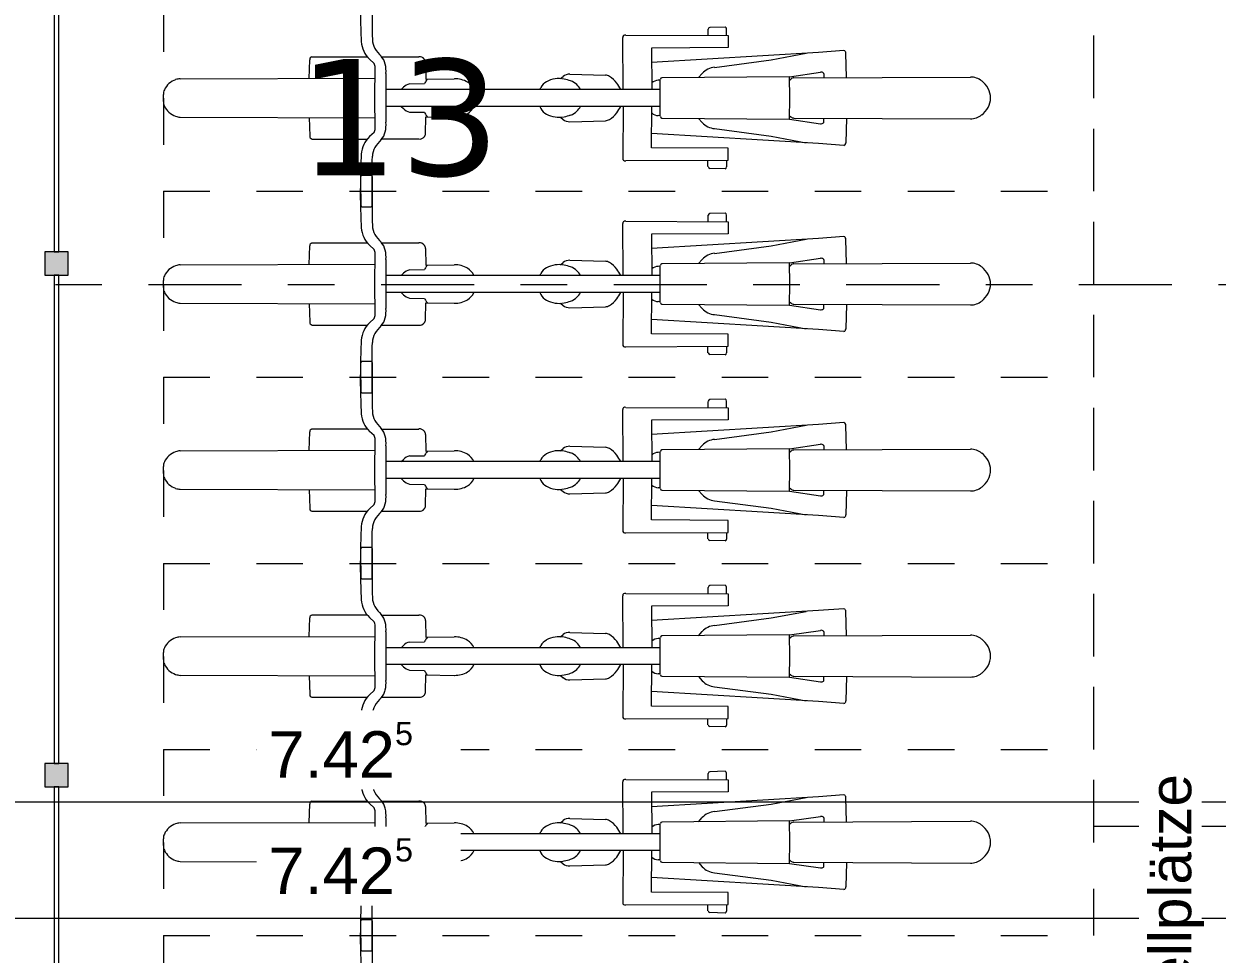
# Model space of a CAD drawing. Header units: metres. Extents: x -86 to 44, y -23 to 39.
# Drawn here: x 13.952 to 16.517, y -6.063 to -4.063 of the extents above; entities that cross this region are included whole.
import ezdxf

# ---------------------------------------------------------------- set-up
doc = ezdxf.new("R2010")
doc.units = ezdxf.units.M
doc.linetypes.add('_Rasterlinie_', pattern=[0.375, 0.2, -0.05, 0.075, -0.05])
doc.linetypes.add('_Verdeckte Linien_', pattern=[0.15, 0.1, -0.05])
for name, color, linetype, lineweight in [('A-____-____-DIMS', 7, 'Continuous', 5), ('A-____-____-DIMS-50', 7, 'Continuous', 5), ('A-DETL-GENF-HDLN', 7, '_Verdeckte Linien_', 9), ('A-DETL-GENF-OTLN', 7, 'Continuous', 9), ('A-GLAZ-CWMG-MCUT', 7, 'Continuous', 9), ('A-GLAZ-CWMG-OTLN', 7, 'Continuous', 9), ('A-WALL-____-MCUT', 7, 'Continuous', 35), ('C-PRKG-____-HDLN', 7, '_Verdeckte Linien_', 9), ('C-PRKG-____-OTLN', 7, 'Continuous', 9), ('S-GRID-____-OTLN', 7, 'Continuous', 5), ('Text', 7, 'Continuous', 5)]:
    doc.layers.add(name, color=color, linetype=linetype, lineweight=lineweight)
doc.layers.add('S-GRID-____-IDEN', color=7, linetype='Continuous', lineweight=9, true_color=0x5555aa)
doc.styles.add('Arial', font='arial.ttf', dxfattribs={"height": 0.09})
doc.styles.add('Arial_1', font='arial.ttf', dxfattribs={"height": 0.1})
doc.styles.add('Verdana_B', font='verdana.ttf', dxfattribs={"height": 0.25})
doc.dimstyles.new('SUB_Rohbau_fein_7', dxfattribs={"dimscale": 0.3048, "dimtxt": 0.102026, "dimasz": 0.246063, "dimexe": 0.164042, "dimexo": 0.0625, "dimgap": 0.123031, "dimtad": 1, "dimrnd": 0.005, "dimzin": 0, "dimdsep": 46, "dimtxsty": 'Arial_1', "dimblk1": 'OBLIQUE', "dimblk2": 'OBLIQUE', "dimsah": 1, "dimcen": 0.09, "dimazin": 0, "dimtfac": 1, "dimtdec": 4, "dimtix": 1, "dimtmove": 0, "dimatfit": 3, "dimfxl": 0.164042, "dimfxlon": 1, "dimtvp": 1, "dimtfill": 1, "dimtolj": 1, "dimtzin": 0, "dimarcsym": 2})

# ---------------------------------------------------------------- blocks, each defined once
blk = doc.blocks.new('Fahrradstellplatz - Fahrradstellplatz-23804277--01_UG_OK_FFB_AF')
at = {"layer": 'A-DETL-GENF-HDLN', "color": 253, "true_color": 0x999999}
for p, q in [((2.8, 0), (2.4, 0)), ((2.8, 0), (2.8, -2)), ((3.2, 0), (2.8, 0)), ((2.8, 0), (2.8, -2)), ((3.2, 0), (3.2, -2)), ((3.6, 0), (3.2, 0)), ((3.2, 0), (3.2, -2)), ((3.6, 0), (3.6, -2)), ((4, 0), (3.6, 0)), ((3.6, 0), (3.6, -2)), ((4, 0), (4, -2)), ((4.4, 0), (4, 0)), ((4, 0), (4, -2)), ((4.4, 0), (4.4, -2)), ((4.8, 0), (4.4, 0)), ((4.4, 0), (4.4, -2)), ((2.4, -2), (2.8, -2)), ((2.8, -2), (3.2, -2)), ((3.2, -2), (3.6, -2)), ((3.6, -2), (4, -2)), ((4, -2), (4.4, -2)), ((4.4, -2), (4.8, -2))]:
    blk.add_line(p, q, dxfattribs=at)
at = {"layer": 'A-DETL-GENF-OTLN', "color": 253, "true_color": 0x999999}
for p, q in [((2.9931, 0), (3.0006, 0)), ((3.0006, 0), (3.0081, 0)), ((3.3931, 0), (3.4006, 0)), ((3.4006, 0), (3.4081, 0)), ((3.7931, 0), (3.8006, 0)), ((3.8006, 0), (3.8081, 0)), ((4.1931, 0), (4.2006, 0)), ((4.2006, 0), (4.2081, 0)), ((4.5931, 0), (4.6006, 0)), ((4.6006, 0), (4.6081, 0)), ((2.9593, -0.0357), (2.9581, -0.4548)), ((3.0419, -0.0357), (3.0431, -0.4548)), ((3.3593, -0.0357), (3.3581, -0.4548)), ((3.4419, -0.0357), (3.4431, -0.4548)), ((3.7593, -0.0357), (3.7581, -0.4548)), ((3.8419, -0.0357), (3.8431, -0.4548)), ((4.1593, -0.0357), (4.1581, -0.4548)), ((4.2419, -0.0357), (4.2431, -0.4548)), ((4.5593, -0.0357), (4.5581, -0.4548)), ((4.6419, -0.0357), (4.6431, -0.4548)), ((2.9122, -0.3193), (2.9122, -0.4382)), ((2.9585, -0.3133), (2.9186, -0.3144)), ((3.0427, -0.3133), (3.0826, -0.3144)), ((3.089, -0.3193), (3.089, -0.4382)), ((3.3122, -0.3193), (3.3122, -0.4382)), ((3.3585, -0.3133), (3.3186, -0.3144)), ((3.4427, -0.3133), (3.4826, -0.3144)), ((3.489, -0.3193), (3.489, -0.4382)), ((3.7122, -0.3193), (3.7122, -0.4382)), ((3.7585, -0.3133), (3.7186, -0.3144)), ((3.8427, -0.3133), (3.8826, -0.3144)), ((3.889, -0.3193), (3.889, -0.4382)), ((4.1122, -0.3193), (4.1122, -0.4382)), ((4.1585, -0.3133), (4.1186, -0.3144)), ((4.2427, -0.3133), (4.2826, -0.3144)), ((4.289, -0.3193), (4.289, -0.4382)), ((4.5122, -0.3193), (4.5122, -0.4382)), ((4.5585, -0.3133), (4.5186, -0.3144)), ((4.6427, -0.3133), (4.6826, -0.3144)), ((4.689, -0.3193), (4.689, -0.4382)), ((2.7667, -0.4263), (2.7667, -0.4463)), ((2.8202, -0.4238), (2.7698, -0.4242)), ((2.781, -0.4238), (2.8314, -0.4242)), ((2.8345, -0.4263), (2.8345, -0.4463)), ((3.1667, -0.4263), (3.1667, -0.4463)), ((3.2202, -0.4238), (3.1698, -0.4242)), ((3.181, -0.4238), (3.2314, -0.4242)), ((3.2345, -0.4263), (3.2345, -0.4463)), ((3.5667, -0.4263), (3.5667, -0.4463)), ((3.6202, -0.4238), (3.5698, -0.4242)), ((3.581, -0.4238), (3.6314, -0.4242)), ((3.6345, -0.4263), (3.6345, -0.4463)), ((3.9667, -0.4263), (3.9667, -0.4463)), ((4.0202, -0.4238), (3.9698, -0.4242)), ((3.981, -0.4238), (4.0314, -0.4242)), ((4.0345, -0.4263), (4.0345, -0.4463)), ((4.3667, -0.4263), (4.3667, -0.4463)), ((4.4202, -0.4238), (4.3698, -0.4242)), ((4.381, -0.4238), (4.4314, -0.4242)), ((4.4345, -0.4263), (4.4345, -0.4463)), ((2.8317, -0.4488), (2.7358, -0.4486)), ((2.7695, -0.4488), (2.8654, -0.4486)), ((2.8654, -0.4486), (2.8751, -0.4491)), ((2.9266, -0.4527), (2.9174, -0.443)), ((2.9354, -0.4549), (3.0006, -0.4547)), ((3.0006, -0.4547), (3.0658, -0.4549)), ((3.0746, -0.4527), (3.0838, -0.443)), ((3.1358, -0.4486), (3.1261, -0.4491)), ((3.2317, -0.4488), (3.1358, -0.4486)), ((3.1695, -0.4488), (3.2654, -0.4486)), ((3.2654, -0.4486), (3.2751, -0.4491)), ((3.3266, -0.4527), (3.3174, -0.443)), ((3.3354, -0.4549), (3.4006, -0.4547)), ((3.4006, -0.4547), (3.4658, -0.4549)), ((3.4746, -0.4527), (3.4838, -0.443)), ((3.5358, -0.4486), (3.5261, -0.4491)), ((3.6317, -0.4488), (3.5358, -0.4486)), ((3.5695, -0.4488), (3.6654, -0.4486)), ((3.6654, -0.4486), (3.6751, -0.4491)), ((3.7266, -0.4527), (3.7174, -0.443)), ((3.7354, -0.4549), (3.8006, -0.4547)), ((3.8006, -0.4547), (3.8658, -0.4549)), ((3.8746, -0.4527), (3.8838, -0.443)), ((3.9358, -0.4486), (3.9261, -0.4491)), ((4.0317, -0.4488), (3.9358, -0.4486)), ((3.9695, -0.4488), (4.0654, -0.4486)), ((4.0654, -0.4486), (4.0751, -0.4491)), ((4.1266, -0.4527), (4.1174, -0.443)), ((4.1354, -0.4549), (4.2006, -0.4547)), ((4.2006, -0.4547), (4.2658, -0.4549)), ((4.2746, -0.4527), (4.2838, -0.443)), ((4.3358, -0.4486), (4.3261, -0.4491)), ((4.4317, -0.4488), (4.3358, -0.4486)), ((4.3695, -0.4488), (4.4654, -0.4486)), ((4.4654, -0.4486), (4.4751, -0.4491)), ((4.5266, -0.4527), (4.5174, -0.443)), ((4.5354, -0.4549), (4.6006, -0.4547)), ((4.6006, -0.4547), (4.6658, -0.4549)), ((4.6746, -0.4527), (4.6838, -0.443)), ((4.7358, -0.4486), (4.7261, -0.4491)), ((4.8317, -0.4488), (4.7358, -0.4486)), ((2.9124, -0.469), (2.9124, -0.5492)), ((3.0006, -0.4779), (2.9482, -0.4781)), ((2.9825, -1.0675), (2.9825, -0.478)), ((3.053, -0.4781), (3.0006, -0.4779)), ((3.0187, -1.0675), (3.0187, -0.478)), ((3.0888, -0.469), (3.0888, -0.5492)), ((3.3124, -0.469), (3.3124, -0.5492)), ((3.4006, -0.4779), (3.3482, -0.4781)), ((3.3825, -1.0675), (3.3825, -0.478)), ((3.453, -0.4781), (3.4006, -0.4779)), ((3.4187, -1.0675), (3.4187, -0.478)), ((3.4888, -0.469), (3.4888, -0.5492)), ((3.7124, -0.469), (3.7124, -0.5492)), ((3.8006, -0.4779), (3.7482, -0.4781)), ((3.7825, -1.0675), (3.7825, -0.478)), ((3.853, -0.4781), (3.8006, -0.4779)), ((3.8187, -1.0675), (3.8187, -0.478)), ((3.8888, -0.469), (3.8888, -0.5492)), ((4.1124, -0.469), (4.1124, -0.5492)), ((4.2006, -0.4779), (4.1482, -0.4781)), ((4.1825, -1.0675), (4.1825, -0.478)), ((4.253, -0.4781), (4.2006, -0.4779)), ((4.2187, -1.0675), (4.2187, -0.478)), ((4.2888, -0.469), (4.2888, -0.5492)), ((4.5124, -0.469), (4.5124, -0.5492)), ((4.6006, -0.4779), (4.5482, -0.4781)), ((4.5825, -1.0675), (4.5825, -0.478)), ((4.653, -0.4781), (4.6006, -0.4779)), ((4.6187, -1.0675), (4.6187, -0.478)), ((4.6888, -0.469), (4.6888, -0.5492)), ((2.9825, -0.5111), (2.9776, -0.516)), ((3.0187, -0.5111), (3.0236, -0.516)), ((3.3825, -0.5111), (3.3776, -0.516)), ((3.4187, -0.5111), (3.4236, -0.516)), ((3.7825, -0.5111), (3.7776, -0.516)), ((3.8187, -0.5111), (3.8236, -0.516)), ((4.1825, -0.5111), (4.1776, -0.516)), ((4.2187, -0.5111), (4.2236, -0.516)), ((4.5825, -0.5111), (4.5776, -0.516)), ((4.6187, -0.5111), (4.6236, -0.516)), ((2.9703, -0.5287), (2.9697, -0.5614)), ((3.0309, -0.5287), (3.0315, -0.5614)), ((3.3703, -0.5287), (3.3697, -0.5614)), ((3.4309, -0.5287), (3.4315, -0.5614)), ((3.7703, -0.5287), (3.7697, -0.5614)), ((3.8309, -0.5287), (3.8315, -0.5614)), ((4.1703, -0.5287), (4.1697, -0.5614)), ((4.2309, -0.5287), (4.2315, -0.5614)), ((4.5703, -0.5287), (4.5697, -0.5614)), ((4.6309, -0.5287), (4.6315, -0.5614)), ((2.9242, -0.5633), (2.96, -0.564)), ((2.96, -0.564), (2.9592, -0.6253)), ((3.077, -0.5633), (3.0412, -0.564)), ((3.0412, -0.564), (3.042, -0.6253)), ((3.3242, -0.5633), (3.36, -0.564)), ((3.36, -0.564), (3.3592, -0.6253)), ((3.477, -0.5633), (3.4412, -0.564)), ((3.4412, -0.564), (3.442, -0.6253)), ((3.7242, -0.5633), (3.76, -0.564)), ((3.76, -0.564), (3.7592, -0.6253)), ((3.877, -0.5633), (3.8412, -0.564)), ((3.8412, -0.564), (3.842, -0.6253)), ((4.1242, -0.5633), (4.16, -0.564)), ((4.16, -0.564), (4.1592, -0.6253)), ((4.277, -0.5633), (4.2412, -0.564)), ((4.2412, -0.564), (4.242, -0.6253)), ((4.5242, -0.5633), (4.56, -0.564)), ((4.56, -0.564), (4.5592, -0.6253)), ((4.677, -0.5633), (4.6412, -0.564)), ((4.6412, -0.564), (4.642, -0.6253)), ((2.9599, -0.5677), (2.9626, -0.5655)), ((3.0413, -0.5677), (3.0386, -0.5655)), ((3.3599, -0.5677), (3.3626, -0.5655)), ((3.4413, -0.5677), (3.4386, -0.5655)), ((3.7599, -0.5677), (3.7626, -0.5655)), ((3.8413, -0.5677), (3.8386, -0.5655)), ((4.1599, -0.5677), (4.1626, -0.5655)), ((4.2413, -0.5677), (4.2386, -0.5655)), ((4.5599, -0.5677), (4.5626, -0.5655)), ((4.6413, -0.5677), (4.6386, -0.5655)), ((2.9825, -0.809), (2.9779, -0.8114)), ((3.0187, -0.809), (3.0233, -0.8114)), ((3.3825, -0.809), (3.3779, -0.8114)), ((3.4187, -0.809), (3.4233, -0.8114)), ((3.7825, -0.809), (3.7779, -0.8114)), ((3.8187, -0.809), (3.8233, -0.8114)), ((4.1825, -0.809), (4.1779, -0.8114)), ((4.2187, -0.809), (4.2233, -0.8114)), ((4.5825, -0.809), (4.5779, -0.8114)), ((4.6187, -0.809), (4.6233, -0.8114)), ((2.9591, -0.8532), (2.9542, -0.8592)), ((3.0421, -0.8532), (3.047, -0.8592)), ((3.3591, -0.8532), (3.3542, -0.8592)), ((3.4421, -0.8532), (3.447, -0.8592)), ((3.7591, -0.8532), (3.7542, -0.8592)), ((3.8421, -0.8532), (3.847, -0.8592)), ((4.1591, -0.8532), (4.1542, -0.8592)), ((4.2421, -0.8532), (4.247, -0.8592)), ((4.5591, -0.8532), (4.5542, -0.8592)), ((4.6421, -0.8532), (4.647, -0.8592)), ((2.9495, -0.8735), (2.9517, -0.95)), ((3.0517, -0.8735), (3.0495, -0.95)), ((3.3495, -0.8735), (3.3517, -0.95)), ((3.4517, -0.8735), (3.4495, -0.95)), ((3.7495, -0.8735), (3.7517, -0.95)), ((3.8517, -0.8735), (3.8495, -0.95)), ((4.1495, -0.8735), (4.1517, -0.95)), ((4.2517, -0.8735), (4.2495, -0.95)), ((4.5495, -0.8735), (4.5517, -0.95)), ((4.6517, -0.8735), (4.6495, -0.95)), ((2.8658, -0.9937), (2.8667, -1.2142)), ((2.9825, -0.9883), (2.8707, -0.9872)), ((3.0187, -0.9883), (3.1305, -0.9872)), ((3.1354, -0.9937), (3.1345, -1.2142)), ((3.2658, -0.9937), (3.2667, -1.2142)), ((3.3825, -0.9883), (3.2707, -0.9872)), ((3.4187, -0.9883), (3.5305, -0.9872)), ((3.5354, -0.9937), (3.5345, -1.2142)), ((3.6658, -0.9937), (3.6667, -1.2142)), ((3.7825, -0.9883), (3.6707, -0.9872)), ((3.8187, -0.9883), (3.9305, -0.9872)), ((3.9354, -0.9937), (3.9345, -1.2142)), ((4.0658, -0.9937), (4.0667, -1.2142)), ((4.1825, -0.9883), (4.0707, -0.9872)), ((4.2187, -0.9883), (4.3305, -0.9872)), ((4.3354, -0.9937), (4.3345, -1.2142)), ((4.4658, -0.9937), (4.4667, -1.2142)), ((4.5825, -0.9883), (4.4707, -0.9872)), ((4.6187, -0.9883), (4.7305, -0.9872)), ((4.7354, -0.9937), (4.7345, -1.2142)), ((2.8925, -1.2142), (2.8933, -1.049)), ((2.8933, -1.049), (2.9825, -1.0497)), ((2.9028, -1.408), (2.9243, -1.0493)), ((3.1079, -1.049), (3.0187, -1.0497)), ((3.0984, -1.408), (3.0769, -1.0493)), ((3.1087, -1.2142), (3.1079, -1.049)), ((3.2925, -1.2142), (3.2933, -1.049)), ((3.2933, -1.049), (3.3825, -1.0497)), ((3.3028, -1.408), (3.3243, -1.0493)), ((3.5079, -1.049), (3.4187, -1.0497)), ((3.4984, -1.408), (3.4769, -1.0493)), ((3.5087, -1.2142), (3.5079, -1.049)), ((3.6925, -1.2142), (3.6933, -1.049)), ((3.6933, -1.049), (3.7825, -1.0497)), ((3.7028, -1.408), (3.7243, -1.0493)), ((3.9079, -1.049), (3.8187, -1.0497)), ((3.8984, -1.408), (3.8769, -1.0493)), ((3.9087, -1.2142), (3.9079, -1.049)), ((4.0925, -1.2142), (4.0933, -1.049)), ((4.0933, -1.049), (4.1825, -1.0497)), ((4.1028, -1.408), (4.1243, -1.0493)), ((4.3079, -1.049), (4.2187, -1.0497)), ((4.2984, -1.408), (4.2769, -1.0493)), ((4.3087, -1.2142), (4.3079, -1.049)), ((4.4925, -1.2142), (4.4933, -1.049)), ((4.4933, -1.049), (4.5825, -1.0497)), ((4.5028, -1.408), (4.5243, -1.0493)), ((4.7079, -1.049), (4.6187, -1.0497)), ((4.6984, -1.408), (4.6769, -1.0493)), ((4.7087, -1.2142), (4.7079, -1.049)), ((2.9573, -1.0716), (2.955, -1.3458)), ((2.9604, -1.0681), (2.9621, -1.0675)), ((2.9621, -1.0675), (3.0006, -1.0674)), ((2.9624, -1.0675), (2.9627, -1.0634)), ((3.0006, -1.0674), (3.0391, -1.0675)), ((3.0387, -1.0675), (3.0385, -1.0634)), ((3.0391, -1.0675), (3.0408, -1.0681)), ((3.0462, -1.3458), (3.0439, -1.0716)), ((3.3573, -1.0716), (3.355, -1.3458)), ((3.3604, -1.0681), (3.3621, -1.0675)), ((3.3621, -1.0675), (3.4006, -1.0674)), ((3.3624, -1.0675), (3.3627, -1.0634)), ((3.4006, -1.0674), (3.4391, -1.0675)), ((3.4387, -1.0675), (3.4385, -1.0634)), ((3.4391, -1.0675), (3.4408, -1.0681)), ((3.4462, -1.3458), (3.4439, -1.0716)), ((3.7573, -1.0716), (3.755, -1.3458)), ((3.7604, -1.0681), (3.7621, -1.0675)), ((3.7621, -1.0675), (3.8006, -1.0674)), ((3.7624, -1.0675), (3.7627, -1.0634)), ((3.8006, -1.0674), (3.8391, -1.0675)), ((3.8387, -1.0675), (3.8385, -1.0634)), ((3.8391, -1.0675), (3.8408, -1.0681)), ((3.8462, -1.3458), (3.8439, -1.0716)), ((4.1573, -1.0716), (4.155, -1.3458)), ((4.1604, -1.0681), (4.1621, -1.0675)), ((4.1621, -1.0675), (4.2006, -1.0674)), ((4.1624, -1.0675), (4.1627, -1.0634)), ((4.2006, -1.0674), (4.2391, -1.0675)), ((4.2387, -1.0675), (4.2385, -1.0634)), ((4.2391, -1.0675), (4.2408, -1.0681)), ((4.2462, -1.3458), (4.2439, -1.0716)), ((4.5573, -1.0716), (4.555, -1.3458)), ((4.5604, -1.0681), (4.5621, -1.0675)), ((4.5621, -1.0675), (4.6006, -1.0674)), ((4.5624, -1.0675), (4.5627, -1.0634)), ((4.6006, -1.0674), (4.6391, -1.0675)), ((4.6387, -1.0675), (4.6385, -1.0634)), ((4.6391, -1.0675), (4.6408, -1.0681)), ((4.6462, -1.3458), (4.6439, -1.0716)), ((2.9567, -1.1498), (2.9478, -1.1579)), ((3.0445, -1.1498), (3.0534, -1.1579)), ((3.3567, -1.1498), (3.3478, -1.1579)), ((3.4445, -1.1498), (3.4534, -1.1579)), ((3.7567, -1.1498), (3.7478, -1.1579)), ((3.8445, -1.1498), (3.8534, -1.1579)), ((4.1567, -1.1498), (4.1478, -1.1579)), ((4.2445, -1.1498), (4.2534, -1.1579)), ((4.5567, -1.1498), (4.5478, -1.1579)), ((4.6445, -1.1498), (4.6534, -1.1579)), ((2.8482, -1.2074), (2.8491, -1.1747)), ((2.8529, -1.1705), (2.8665, -1.1702)), ((3.1483, -1.1705), (3.1347, -1.1702)), ((3.153, -1.2074), (3.1521, -1.1747)), ((3.2482, -1.2074), (3.2491, -1.1747)), ((3.2529, -1.1705), (3.2665, -1.1702)), ((3.5483, -1.1705), (3.5347, -1.1702)), ((3.553, -1.2074), (3.5521, -1.1747)), ((3.6482, -1.2074), (3.6491, -1.1747)), ((3.6529, -1.1705), (3.6665, -1.1702)), ((3.9483, -1.1705), (3.9347, -1.1702)), ((3.953, -1.2074), (3.9521, -1.1747)), ((4.0482, -1.2074), (4.0491, -1.1747)), ((4.0529, -1.1705), (4.0665, -1.1702)), ((4.3483, -1.1705), (4.3347, -1.1702)), ((4.353, -1.2074), (4.3521, -1.1747)), ((4.4482, -1.2074), (4.4491, -1.1747)), ((4.4529, -1.1705), (4.4665, -1.1702)), ((4.7483, -1.1705), (4.7347, -1.1702)), ((4.753, -1.2074), (4.7521, -1.1747)), ((2.9347, -1.1845), (2.9186, -1.3065)), ((3.0664, -1.1845), (3.0826, -1.3065)), ((3.3347, -1.1845), (3.3186, -1.3065)), ((3.4664, -1.1845), (3.4826, -1.3065)), ((3.7347, -1.1845), (3.7186, -1.3065)), ((3.8664, -1.1845), (3.8826, -1.3065)), ((4.1347, -1.1845), (4.1186, -1.3065)), ((4.2664, -1.1845), (4.2826, -1.3065)), ((4.5347, -1.1845), (4.5186, -1.3065)), ((4.6664, -1.1845), (4.6826, -1.3065)), ((2.8666, -1.2102), (2.8523, -1.21)), ((2.8667, -1.2142), (2.8925, -1.2142)), ((3.1345, -1.2142), (3.1087, -1.2142)), ((3.1345, -1.2102), (3.1489, -1.21)), ((3.2666, -1.2102), (3.2523, -1.21)), ((3.2667, -1.2142), (3.2925, -1.2142)), ((3.5345, -1.2142), (3.5087, -1.2142)), ((3.5345, -1.2102), (3.5489, -1.21)), ((3.6666, -1.2102), (3.6523, -1.21)), ((3.6667, -1.2142), (3.6925, -1.2142)), ((3.9345, -1.2142), (3.9087, -1.2142)), ((3.9345, -1.2102), (3.9489, -1.21)), ((4.0666, -1.2102), (4.0523, -1.21)), ((4.0667, -1.2142), (4.0925, -1.2142)), ((4.3345, -1.2142), (4.3087, -1.2142)), ((4.3345, -1.2102), (4.3489, -1.21)), ((4.4666, -1.2102), (4.4523, -1.21)), ((4.4667, -1.2142), (4.4925, -1.2142)), ((4.7345, -1.2142), (4.7087, -1.2142)), ((4.7345, -1.2102), (4.7489, -1.21)), ((2.9186, -1.3065), (2.9044, -1.3816)), ((3.0826, -1.3065), (3.0968, -1.3816)), ((3.3186, -1.3065), (3.3044, -1.3816)), ((3.4826, -1.3065), (3.4968, -1.3816)), ((3.7186, -1.3065), (3.7044, -1.3816)), ((3.8826, -1.3065), (3.8968, -1.3816)), ((4.1186, -1.3065), (4.1044, -1.3816)), ((4.2826, -1.3065), (4.2968, -1.3816)), ((4.5186, -1.3065), (4.5044, -1.3816)), ((4.6826, -1.3065), (4.6968, -1.3816)), ((2.955, -1.3458), (2.9452, -1.4123)), ((2.955, -1.3458), (3.0006, -1.3465)), ((2.9573, -1.3551), (2.9556, -1.7345)), ((2.9623, -1.3459), (2.96, -1.3486)), ((3.0006, -1.3465), (3.0462, -1.3458)), ((3.0389, -1.3459), (3.0411, -1.3486)), ((3.0439, -1.3551), (3.0456, -1.7345)), ((3.0462, -1.3458), (3.056, -1.4123)), ((3.355, -1.3458), (3.3452, -1.4123)), ((3.355, -1.3458), (3.4006, -1.3465)), ((3.3573, -1.3551), (3.3556, -1.7345)), ((3.3623, -1.3459), (3.36, -1.3486)), ((3.4006, -1.3465), (3.4462, -1.3458)), ((3.4389, -1.3459), (3.4411, -1.3486)), ((3.4439, -1.3551), (3.4456, -1.7345)), ((3.4462, -1.3458), (3.456, -1.4123)), ((3.755, -1.3458), (3.7452, -1.4123)), ((3.755, -1.3458), (3.8006, -1.3465)), ((3.7573, -1.3551), (3.7556, -1.7345)), ((3.7623, -1.3459), (3.76, -1.3486)), ((3.8006, -1.3465), (3.8462, -1.3458)), ((3.8389, -1.3459), (3.8411, -1.3486)), ((3.8439, -1.3551), (3.8456, -1.7345)), ((3.8462, -1.3458), (3.856, -1.4123)), ((4.155, -1.3458), (4.1452, -1.4123)), ((4.155, -1.3458), (4.2006, -1.3465)), ((4.1573, -1.3551), (4.1556, -1.7345)), ((4.1623, -1.3459), (4.16, -1.3486)), ((4.2006, -1.3465), (4.2462, -1.3458)), ((4.2389, -1.3459), (4.2411, -1.3486)), ((4.2439, -1.3551), (4.2456, -1.7345)), ((4.2462, -1.3458), (4.256, -1.4123)), ((4.555, -1.3458), (4.5452, -1.4123)), ((4.555, -1.3458), (4.6006, -1.3465)), ((4.5573, -1.3551), (4.5556, -1.7345)), ((4.5623, -1.3459), (4.56, -1.3486)), ((4.6006, -1.3465), (4.6462, -1.3458)), ((4.6389, -1.3459), (4.6411, -1.3486)), ((4.6439, -1.3551), (4.6456, -1.7345)), ((4.6462, -1.3458), (4.656, -1.4123)), ((2.8987, -1.4626), (2.9028, -1.408)), ((3.1025, -1.4626), (3.0984, -1.408)), ((3.2987, -1.4626), (3.3028, -1.408)), ((3.5025, -1.4626), (3.4984, -1.408)), ((3.6987, -1.4626), (3.7028, -1.408)), ((3.9025, -1.4626), (3.8984, -1.408)), ((4.0987, -1.4626), (4.1028, -1.408)), ((4.3025, -1.4626), (4.2984, -1.408)), ((4.4987, -1.4626), (4.5028, -1.408)), ((4.7025, -1.4626), (4.6984, -1.408)), ((2.9486, -1.4194), (2.957, -1.4194)), ((3.0526, -1.4194), (3.0442, -1.4194)), ((3.3486, -1.4194), (3.357, -1.4194)), ((3.4526, -1.4194), (3.4442, -1.4194)), ((3.7486, -1.4194), (3.757, -1.4194)), ((3.8526, -1.4194), (3.8442, -1.4194)), ((4.1486, -1.4194), (4.157, -1.4194)), ((4.2526, -1.4194), (4.2442, -1.4194)), ((4.5486, -1.4194), (4.557, -1.4194)), ((4.6526, -1.4194), (4.6442, -1.4194)), ((2.9568, -1.4679), (2.9043, -1.4669)), ((3.0444, -1.4679), (3.0969, -1.4669)), ((3.3568, -1.4679), (3.3043, -1.4669)), ((3.4444, -1.4679), (3.4969, -1.4669)), ((3.7568, -1.4679), (3.7043, -1.4669)), ((3.8444, -1.4679), (3.8969, -1.4669)), ((4.1568, -1.4679), (4.1043, -1.4669)), ((4.2444, -1.4679), (4.2969, -1.4669)), ((4.5568, -1.4679), (4.5043, -1.4669)), ((4.6444, -1.4679), (4.6969, -1.4669))]:
    blk.add_line(p, q, dxfattribs=at)
for centre, radius, start, end in [((2.9931, -0.024), 0.024, 90.0116, 114.7042), ((3.3931, -0.024), 0.024, 90.0116, 114.7042), ((3.4081, -0.024), 0.024, 65.2958, 89.9884), ((3.7931, -0.024), 0.024, 90.0116, 114.7042), ((4.1931, -0.024), 0.024, 90.0116, 114.7042), ((4.5931, -0.024), 0.024, 90.0116, 114.7042), ((3.0003, -0.0396), 0.0412, 114.7042, 161.0529), ((3.0081, -0.024), 0.024, 65.2958, 89.9884), ((3.0009, -0.0396), 0.0412, 18.9471, 65.2958), ((3.4003, -0.0396), 0.0412, 114.7042, 161.0529), ((3.4009, -0.0396), 0.0412, 18.9471, 65.2958), ((3.8003, -0.0396), 0.0412, 114.7042, 161.0529), ((3.8081, -0.024), 0.024, 65.2958, 89.9884), ((3.8009, -0.0396), 0.0412, 18.9471, 65.2958), ((4.2003, -0.0396), 0.0412, 114.7042, 161.0529), ((4.2081, -0.024), 0.024, 65.2958, 89.9884), ((4.2009, -0.0396), 0.0412, 18.9471, 65.2958), ((4.6003, -0.0396), 0.0412, 114.7042, 161.0529), ((4.6081, -0.024), 0.024, 65.2958, 89.9884), ((4.6009, -0.0396), 0.0412, 18.9471, 65.2958), ((2.9997, -0.0394), 0.0406, 161.0529, 174.7358), ((3.0015, -0.0394), 0.0406, 5.2642, 18.9471), ((3.3997, -0.0394), 0.0406, 161.0529, 174.7358), ((3.4015, -0.0394), 0.0406, 5.2642, 18.9471), ((3.7997, -0.0394), 0.0406, 161.0529, 174.7358), ((3.8015, -0.0394), 0.0406, 5.2642, 18.9471), ((4.1997, -0.0394), 0.0406, 161.0529, 174.7358), ((4.2015, -0.0394), 0.0406, 5.2642, 18.9471), ((4.5997, -0.0394), 0.0406, 161.0529, 174.7358), ((4.6015, -0.0394), 0.0406, 5.2642, 18.9471), ((2.9188, -0.3212), 0.00683, 91.5986, 163.3195), ((3.0824, -0.3212), 0.00683, 16.6805, 88.4014), ((3.3188, -0.3212), 0.00683, 91.5986, 163.3195), ((3.4824, -0.3212), 0.00683, 16.6805, 88.4014), ((3.7188, -0.3212), 0.00683, 91.5986, 163.3195), ((3.8824, -0.3212), 0.00683, 16.6805, 88.4014), ((4.1188, -0.3212), 0.00683, 91.5986, 163.3195), ((4.2824, -0.3212), 0.00683, 16.6805, 88.4014), ((4.5188, -0.3212), 0.00683, 91.5986, 163.3195), ((4.6824, -0.3212), 0.00683, 16.6805, 88.4014), ((2.7761, -1.3361), 0.9124, 89.6923, 93.4273), ((2.7698, -0.4274), 0.00327, 90.4611, 160.3834), ((2.8251, -1.3361), 0.9124, 86.5727, 90.3077), ((2.8314, -0.4274), 0.00327, 19.6166, 89.5389), ((2.8762, -0.482), 0.0567, 43.3751, 86.5727), ((3.125, -0.482), 0.0567, 93.4273, 136.6249), ((3.1761, -1.3361), 0.9124, 89.6923, 93.4273), ((3.1698, -0.4274), 0.00327, 90.4611, 160.3834), ((3.2251, -1.3361), 0.9124, 86.5727, 90.3077), ((3.2314, -0.4274), 0.00327, 19.6166, 89.5389), ((3.2762, -0.482), 0.0567, 43.3751, 86.5727), ((3.525, -0.482), 0.0567, 93.4273, 136.6249), ((3.5761, -1.3361), 0.9124, 89.6923, 93.4273), ((3.5698, -0.4274), 0.00327, 90.4611, 160.3834), ((3.6251, -1.3361), 0.9124, 86.5727, 90.3077), ((3.6314, -0.4274), 0.00327, 19.6166, 89.5389), ((3.6762, -0.482), 0.0567, 43.3751, 86.5727), ((3.925, -0.482), 0.0567, 93.4273, 136.6249), ((3.9761, -1.3361), 0.9124, 89.6923, 93.4273), ((3.9698, -0.4274), 0.00327, 90.4611, 160.3834), ((4.0251, -1.3361), 0.9124, 86.5727, 90.3077), ((4.0314, -0.4274), 0.00327, 19.6166, 89.5389), ((4.0762, -0.482), 0.0567, 43.3751, 86.5727), ((4.325, -0.482), 0.0567, 93.4273, 136.6249), ((4.3761, -1.3361), 0.9124, 89.6923, 93.4273), ((4.3698, -0.4274), 0.00327, 90.4611, 160.3834), ((4.4251, -1.3361), 0.9124, 86.5727, 90.3077), ((4.4314, -0.4274), 0.00327, 19.6166, 89.5389), ((4.4762, -0.482), 0.0567, 43.3751, 86.5727), ((4.725, -0.482), 0.0567, 93.4273, 136.6249), ((4.7761, -1.3361), 0.9124, 89.6923, 93.4273), ((2.7692, -0.4463), 0.00251, 180, 276.4127), ((2.8319, -0.4463), 0.00251, 263.5873, 0), ((2.873, -0.491), 0.0419, 59.8665, 87.1207), ((2.8519, -0.5273), 0.0839, 45.1941, 59.8665), ((2.9353, -0.4364), 0.0186, 241.9395, 270.2136), ((3.0659, -0.4364), 0.0186, 269.7864, 298.0605), ((3.1493, -0.5273), 0.0839, 120.1335, 134.8059), ((3.1282, -0.491), 0.0419, 92.8793, 120.1335), ((3.1692, -0.4463), 0.00251, 180, 276.4127), ((3.2319, -0.4463), 0.00251, 263.5873, 0), ((3.273, -0.491), 0.0419, 59.8665, 87.1207), ((3.2519, -0.5273), 0.0839, 45.1941, 59.8665), ((3.3353, -0.4364), 0.0186, 241.9395, 270.2136), ((3.4659, -0.4364), 0.0186, 269.7864, 298.0605), ((3.5493, -0.5273), 0.0839, 120.1335, 134.8059), ((3.5282, -0.491), 0.0419, 92.8793, 120.1335), ((3.5692, -0.4463), 0.00251, 180, 276.4127), ((3.6319, -0.4463), 0.00251, 263.5873, 0), ((3.673, -0.491), 0.0419, 59.8665, 87.1207), ((3.6519, -0.5273), 0.0839, 45.1941, 59.8665), ((3.7353, -0.4364), 0.0186, 241.9395, 270.2136), ((3.8659, -0.4364), 0.0186, 269.7864, 298.0605), ((3.9493, -0.5273), 0.0839, 120.1335, 134.8059), ((3.9282, -0.491), 0.0419, 92.8793, 120.1335), ((3.9692, -0.4463), 0.00251, 180, 276.4127), ((4.0319, -0.4463), 0.00251, 263.5873, 0), ((4.073, -0.491), 0.0419, 59.8665, 87.1207), ((4.0519, -0.5273), 0.0839, 45.1941, 59.8665), ((4.1353, -0.4364), 0.0186, 241.9395, 270.2136), ((4.2659, -0.4364), 0.0186, 269.7864, 298.0605), ((4.3493, -0.5273), 0.0839, 120.1335, 134.8059), ((4.3282, -0.491), 0.0419, 92.8793, 120.1335), ((4.3692, -0.4463), 0.00251, 180, 276.4127), ((4.4319, -0.4463), 0.00251, 263.5873, 0), ((4.473, -0.491), 0.0419, 59.8665, 87.1207), ((4.4519, -0.5273), 0.0839, 45.1941, 59.8665), ((4.5353, -0.4364), 0.0186, 241.9395, 270.2136), ((4.6659, -0.4364), 0.0186, 269.7864, 298.0605), ((4.7493, -0.5273), 0.0839, 120.1335, 134.8059), ((4.7282, -0.491), 0.0419, 92.8793, 120.1335), ((2.9355, -0.4431), 0.0347, 225.1941, 257.0778), ((2.9414, -0.4178), 0.0607, 257.0778, 276.4792), ((3.0598, -0.4178), 0.0607, 263.5208, 282.9222), ((3.0656, -0.4431), 0.0347, 282.9222, 314.8059), ((3.3355, -0.4431), 0.0347, 225.1941, 257.0778), ((3.3414, -0.4178), 0.0607, 257.0778, 276.4792), ((3.4598, -0.4178), 0.0607, 263.5208, 282.9222), ((3.4656, -0.4431), 0.0347, 282.9222, 314.8059), ((3.7355, -0.4431), 0.0347, 225.1941, 257.0778), ((3.7414, -0.4178), 0.0607, 257.0778, 276.4792), ((3.8598, -0.4178), 0.0607, 263.5208, 282.9222), ((3.8656, -0.4431), 0.0347, 282.9222, 314.8059), ((4.1355, -0.4431), 0.0347, 225.1941, 257.0778), ((4.1414, -0.4178), 0.0607, 257.0778, 276.4792), ((4.2598, -0.4178), 0.0607, 263.5208, 282.9222), ((4.2656, -0.4431), 0.0347, 282.9222, 314.8059), ((4.5355, -0.4431), 0.0347, 225.1941, 257.0778), ((4.5414, -0.4178), 0.0607, 257.0778, 276.4792), ((4.6598, -0.4178), 0.0607, 263.5208, 282.9222), ((4.6656, -0.4431), 0.0347, 282.9222, 314.8059), ((2.9968, -0.5354), 0.0273, 134.6459, 165.8184), ((3.0044, -0.5354), 0.0273, 14.1816, 45.3541), ((3.3968, -0.5354), 0.0273, 134.6459, 165.8184), ((3.4044, -0.5354), 0.0273, 14.1816, 45.3541), ((3.7968, -0.5354), 0.0273, 134.6459, 165.8184), ((3.8044, -0.5354), 0.0273, 14.1816, 45.3541), ((4.1968, -0.5354), 0.0273, 134.6459, 165.8184), ((4.2044, -0.5354), 0.0273, 14.1816, 45.3541), ((4.5968, -0.5354), 0.0273, 134.6459, 165.8184), ((4.6044, -0.5354), 0.0273, 14.1816, 45.3541), ((2.9247, -0.551), 0.0125, 171.6962, 231.7808), ((2.9241, -0.5518), 0.0115, 231.7808, 270.2009), ((2.977, -0.5825), 0.0223, 108.948, 130.1425), ((3.0242, -0.5825), 0.0223, 49.8575, 71.052), ((3.0771, -0.5518), 0.0115, 269.7991, 308.2192), ((3.0765, -0.551), 0.0125, 308.2192, 8.3038), ((3.3247, -0.551), 0.0125, 171.6962, 231.7808), ((3.3241, -0.5518), 0.0115, 231.7808, 270.2009), ((3.377, -0.5825), 0.0223, 108.948, 130.1425), ((3.4242, -0.5825), 0.0223, 49.8575, 71.052), ((3.4771, -0.5518), 0.0115, 269.7991, 308.2192), ((3.4765, -0.551), 0.0125, 308.2192, 8.3038), ((3.7247, -0.551), 0.0125, 171.6962, 231.7808), ((3.7241, -0.5518), 0.0115, 231.7808, 270.2009), ((3.777, -0.5825), 0.0223, 108.948, 130.1425), ((3.8242, -0.5825), 0.0223, 49.8575, 71.052), ((3.8771, -0.5518), 0.0115, 269.7991, 308.2192), ((3.8765, -0.551), 0.0125, 308.2192, 8.3038), ((4.1247, -0.551), 0.0125, 171.6962, 231.7808), ((4.1241, -0.5518), 0.0115, 231.7808, 270.2009), ((4.177, -0.5825), 0.0223, 108.948, 130.1425), ((4.2242, -0.5825), 0.0223, 49.8575, 71.052), ((4.2771, -0.5518), 0.0115, 269.7991, 308.2192), ((4.2765, -0.551), 0.0125, 308.2192, 8.3038), ((4.5247, -0.551), 0.0125, 171.6962, 231.7808), ((4.5241, -0.5518), 0.0115, 231.7808, 270.2009), ((4.577, -0.5825), 0.0223, 108.948, 130.1425), ((4.6242, -0.5825), 0.0223, 49.8575, 71.052), ((4.6771, -0.5518), 0.0115, 269.7991, 308.2192), ((4.6765, -0.551), 0.0125, 308.2192, 8.3038), ((3.0138, -0.626), 0.0546, 179.3091, 210.5226), ((2.9874, -0.626), 0.0546, 329.4774, 0.6909), ((3.4138, -0.626), 0.0546, 179.3091, 210.5226), ((3.3874, -0.626), 0.0546, 329.4774, 0.6909), ((3.8138, -0.626), 0.0546, 179.3091, 210.5226), ((3.7874, -0.626), 0.0546, 329.4774, 0.6909), ((4.2138, -0.626), 0.0546, 179.3091, 210.5226), ((4.1874, -0.626), 0.0546, 329.4774, 0.6909), ((4.6138, -0.626), 0.0546, 179.3091, 210.5226), ((4.5874, -0.626), 0.0546, 329.4774, 0.6909), ((2.9952, -0.6369), 0.033, 210.5226, 246.9607), ((3.006, -0.6369), 0.033, 293.0393, 329.4774), ((3.3952, -0.6369), 0.033, 210.5226, 246.9607), ((3.406, -0.6369), 0.033, 293.0393, 329.4774), ((3.7952, -0.6369), 0.033, 210.5226, 246.9607), ((3.806, -0.6369), 0.033, 293.0393, 329.4774), ((4.1952, -0.6369), 0.033, 210.5226, 246.9607), ((4.206, -0.6369), 0.033, 293.0393, 329.4774), ((4.5952, -0.6369), 0.033, 210.5226, 246.9607), ((4.606, -0.6369), 0.033, 293.0393, 329.4774), ((2.9914, -0.8372), 0.0291, 117.6438, 151.2706), ((3.0097, -0.8372), 0.0291, 28.7294, 62.3562), ((3.3914, -0.8372), 0.0291, 117.6438, 151.2706), ((3.4097, -0.8372), 0.0291, 28.7294, 62.3562), ((3.7914, -0.8372), 0.0291, 117.6438, 151.2706), ((3.8097, -0.8372), 0.0291, 28.7294, 62.3562), ((4.1914, -0.8372), 0.0291, 117.6438, 151.2706), ((4.2097, -0.8372), 0.0291, 28.7294, 62.3562), ((4.5914, -0.8372), 0.0291, 117.6438, 151.2706), ((4.6097, -0.8372), 0.0291, 28.7294, 62.3562), ((3.0151, -0.8501), 0.0561, 151.2706, 191.4914), ((2.9861, -0.8501), 0.0561, 348.5086, 28.7294), ((3.4151, -0.8501), 0.0561, 151.2706, 191.4914), ((3.3861, -0.8501), 0.0561, 348.5086, 28.7294), ((3.8151, -0.8501), 0.0561, 151.2706, 191.4914), ((3.7861, -0.8501), 0.0561, 348.5086, 28.7294), ((4.2151, -0.8501), 0.0561, 151.2706, 191.4914), ((4.1861, -0.8501), 0.0561, 348.5086, 28.7294), ((4.6151, -0.8501), 0.0561, 151.2706, 191.4914), ((4.5861, -0.8501), 0.0561, 348.5086, 28.7294), ((2.9712, -0.8728), 0.0217, 141.3143, 181.7839), ((3.071, -0.8388), 0.1131, 191.4914, 198.8121), ((2.9302, -0.8388), 0.1131, 341.1879, 348.5086), ((3.03, -0.8728), 0.0217, 358.2161, 38.6857), ((3.3712, -0.8728), 0.0217, 141.3143, 181.7839), ((3.471, -0.8388), 0.1131, 191.4914, 198.8121), ((3.3302, -0.8388), 0.1131, 341.1879, 348.5086), ((3.43, -0.8728), 0.0217, 358.2161, 38.6857), ((3.7712, -0.8728), 0.0217, 141.3143, 181.7839), ((3.871, -0.8388), 0.1131, 191.4914, 198.8121), ((3.7302, -0.8388), 0.1131, 341.1879, 348.5086), ((3.83, -0.8728), 0.0217, 358.2161, 38.6857), ((4.1712, -0.8728), 0.0217, 141.3143, 181.7839), ((4.271, -0.8388), 0.1131, 191.4914, 198.8121), ((4.1302, -0.8388), 0.1131, 341.1879, 348.5086), ((4.23, -0.8728), 0.0217, 358.2161, 38.6857), ((4.5712, -0.8728), 0.0217, 141.3143, 181.7839), ((4.671, -0.8388), 0.1131, 191.4914, 198.8121), ((4.5302, -0.8388), 0.1131, 341.1879, 348.5086), ((4.63, -0.8728), 0.0217, 358.2161, 38.6857), ((2.9986, -0.8634), 0.0367, 198.8121, 223.6761), ((2.9961, -0.8658), 0.0333, 223.6761, 245.8489), ((3.0051, -0.8658), 0.0333, 294.1511, 316.3239), ((3.0026, -0.8634), 0.0367, 316.3239, 341.1879), ((3.3986, -0.8634), 0.0367, 198.8121, 223.6761), ((3.3961, -0.8658), 0.0333, 223.6761, 245.8489), ((3.4051, -0.8658), 0.0333, 294.1511, 316.3239), ((3.4026, -0.8634), 0.0367, 316.3239, 341.1879), ((3.7986, -0.8634), 0.0367, 198.8121, 223.6761), ((3.7961, -0.8658), 0.0333, 223.6761, 245.8489), ((3.8051, -0.8658), 0.0333, 294.1511, 316.3239), ((3.8026, -0.8634), 0.0367, 316.3239, 341.1879), ((4.1986, -0.8634), 0.0367, 198.8121, 223.6761), ((4.1961, -0.8658), 0.0333, 223.6761, 245.8489), ((4.2051, -0.8658), 0.0333, 294.1511, 316.3239), ((4.2026, -0.8634), 0.0367, 316.3239, 341.1879), ((4.5986, -0.8634), 0.0367, 198.8121, 223.6761), ((4.5961, -0.8658), 0.0333, 223.6761, 245.8489), ((4.6051, -0.8658), 0.0333, 294.1511, 316.3239), ((4.6026, -0.8634), 0.0367, 316.3239, 341.1879), ((2.9693, -0.9495), 0.0176, 181.6619, 212.4932), ((3.0028, -0.9281), 0.0574, 212.4932, 233.4981), ((3.0288, -0.893), 0.1011, 233.4981, 242.7387), ((2.9724, -0.893), 0.1011, 297.2613, 306.5019), ((2.9984, -0.9281), 0.0574, 306.5019, 327.5068), ((3.0319, -0.9495), 0.0176, 327.5068, 358.3381), ((3.3693, -0.9495), 0.0176, 181.6619, 212.4932), ((3.4028, -0.9281), 0.0574, 212.4932, 233.4981), ((3.4288, -0.893), 0.1011, 233.4981, 242.7387), ((3.3724, -0.893), 0.1011, 297.2613, 306.5019), ((3.3984, -0.9281), 0.0574, 306.5019, 327.5068), ((3.4319, -0.9495), 0.0176, 327.5068, 358.3381), ((3.7693, -0.9495), 0.0176, 181.6619, 212.4932), ((3.8028, -0.9281), 0.0574, 212.4932, 233.4981), ((3.8288, -0.893), 0.1011, 233.4981, 242.7387), ((3.7724, -0.893), 0.1011, 297.2613, 306.5019), ((3.7984, -0.9281), 0.0574, 306.5019, 327.5068), ((3.8319, -0.9495), 0.0176, 327.5068, 358.3381), ((4.1693, -0.9495), 0.0176, 181.6619, 212.4932), ((4.2028, -0.9281), 0.0574, 212.4932, 233.4981), ((4.2288, -0.893), 0.1011, 233.4981, 242.7387), ((4.1724, -0.893), 0.1011, 297.2613, 306.5019), ((4.1984, -0.9281), 0.0574, 306.5019, 327.5068), ((4.2319, -0.9495), 0.0176, 327.5068, 358.3381), ((4.5693, -0.9495), 0.0176, 181.6619, 212.4932), ((4.6028, -0.9281), 0.0574, 212.4932, 233.4981), ((4.6288, -0.893), 0.1011, 233.4981, 242.7387), ((4.5724, -0.893), 0.1011, 297.2613, 306.5019), ((4.5984, -0.9281), 0.0574, 306.5019, 327.5068), ((4.6319, -0.9495), 0.0176, 327.5068, 358.3381), ((2.8706, -0.9923), 0.00508, 89.4468, 195.7821), ((3.1305, -0.9923), 0.00508, 344.2179, 90.5532), ((3.2706, -0.9923), 0.00508, 89.4468, 195.7821), ((3.5305, -0.9923), 0.00508, 344.2179, 90.5532), ((3.6706, -0.9923), 0.00508, 89.4468, 195.7821), ((3.9305, -0.9923), 0.00508, 344.2179, 90.5532), ((4.0706, -0.9923), 0.00508, 89.4468, 195.7821), ((4.3305, -0.9923), 0.00508, 344.2179, 90.5532), ((4.4706, -0.9923), 0.00508, 89.4468, 195.7821), ((4.7305, -0.9923), 0.00508, 344.2179, 90.5532), ((2.9854, -1.0646), 0.0228, 138.7676, 176.9501), ((3.0158, -1.0646), 0.0228, 3.0499, 41.2324), ((3.3854, -1.0646), 0.0228, 138.7676, 176.9501), ((3.4158, -1.0646), 0.0228, 3.0499, 41.2324), ((3.7854, -1.0646), 0.0228, 138.7676, 176.9501), ((3.8158, -1.0646), 0.0228, 3.0499, 41.2324), ((4.1854, -1.0646), 0.0228, 138.7676, 176.9501), ((4.2158, -1.0646), 0.0228, 3.0499, 41.2324), ((4.5854, -1.0646), 0.0228, 138.7676, 176.9501), ((4.6158, -1.0646), 0.0228, 3.0499, 41.2324), ((2.962, -1.0727), 0.00483, 109.8743, 166.7404), ((3.0392, -1.0727), 0.00483, 13.2596, 70.1257), ((3.362, -1.0727), 0.00483, 109.8743, 166.7404), ((3.4392, -1.0727), 0.00483, 13.2596, 70.1257), ((3.762, -1.0727), 0.00483, 109.8743, 166.7404), ((3.8392, -1.0727), 0.00483, 13.2596, 70.1257), ((4.162, -1.0727), 0.00483, 109.8743, 166.7404), ((4.2392, -1.0727), 0.00483, 13.2596, 70.1257), ((4.562, -1.0727), 0.00483, 109.8743, 166.7404), ((4.6392, -1.0727), 0.00483, 13.2596, 70.1257), ((2.8535, -1.1749), 0.00438, 98.4939, 178.3256), ((2.9758, -1.1882), 0.0413, 132.7557, 174.7793), ((3.0254, -1.1882), 0.0413, 5.2207, 47.2443), ((3.1477, -1.1749), 0.00438, 1.6744, 81.5061), ((3.2535, -1.1749), 0.00438, 98.4939, 178.3256), ((3.3758, -1.1882), 0.0413, 132.7557, 174.7793), ((3.4254, -1.1882), 0.0413, 5.2207, 47.2443), ((3.5477, -1.1749), 0.00438, 1.6744, 81.5061), ((3.6535, -1.1749), 0.00438, 98.4939, 178.3256), ((3.7758, -1.1882), 0.0413, 132.7557, 174.7793), ((3.8254, -1.1882), 0.0413, 5.2207, 47.2443), ((3.9477, -1.1749), 0.00438, 1.6744, 81.5061), ((4.0535, -1.1749), 0.00438, 98.4939, 178.3256), ((4.1758, -1.1882), 0.0413, 132.7557, 174.7793), ((4.2254, -1.1882), 0.0413, 5.2207, 47.2443), ((4.3477, -1.1749), 0.00438, 1.6744, 81.5061), ((4.4535, -1.1749), 0.00438, 98.4939, 178.3256), ((4.5758, -1.1882), 0.0413, 132.7557, 174.7793), ((4.6254, -1.1882), 0.0413, 5.2207, 47.2443), ((4.7477, -1.1749), 0.00438, 1.6744, 81.5061), ((2.8524, -1.2054), 0.00464, 205.5141, 269.5308), ((3.1488, -1.2054), 0.00464, 270.4692, 334.4859), ((3.2524, -1.2054), 0.00464, 205.5141, 269.5308), ((3.5488, -1.2054), 0.00464, 270.4692, 334.4859), ((3.6524, -1.2054), 0.00464, 205.5141, 269.5308), ((3.9488, -1.2054), 0.00464, 270.4692, 334.4859), ((4.0524, -1.2054), 0.00464, 205.5141, 269.5308), ((4.3488, -1.2054), 0.00464, 270.4692, 334.4859), ((4.4524, -1.2054), 0.00464, 205.5141, 269.5308), ((4.7488, -1.2054), 0.00464, 270.4692, 334.4859), ((2.9689, -1.3562), 0.0117, 139.6093, 174.8866), ((3.0323, -1.3562), 0.0117, 5.1134, 40.3907), ((3.3689, -1.3562), 0.0117, 139.6093, 174.8866), ((3.4323, -1.3562), 0.0117, 5.1134, 40.3907), ((3.7689, -1.3562), 0.0117, 139.6093, 174.8866), ((3.8323, -1.3562), 0.0117, 5.1134, 40.3907), ((4.1689, -1.3562), 0.0117, 139.6093, 174.8866), ((4.2323, -1.3562), 0.0117, 5.1134, 40.3907), ((4.5689, -1.3562), 0.0117, 139.6093, 174.8866), ((4.6323, -1.3562), 0.0117, 5.1134, 40.3907), ((2.9532, -1.4134), 0.00806, 171.6319, 220.4805), ((2.9486, -1.4174), 0.00199, 220.4805, 270.7837), ((3.0526, -1.4174), 0.00199, 269.2163, 319.5195), ((3.048, -1.4134), 0.00806, 319.5195, 8.3681), ((3.3532, -1.4134), 0.00806, 171.6319, 220.4805), ((3.3486, -1.4174), 0.00199, 220.4805, 270.7837), ((3.4526, -1.4174), 0.00199, 269.2163, 319.5195), ((3.448, -1.4134), 0.00806, 319.5195, 8.3681), ((3.7532, -1.4134), 0.00806, 171.6319, 220.4805), ((3.7486, -1.4174), 0.00199, 220.4805, 270.7837), ((3.8526, -1.4174), 0.00199, 269.2163, 319.5195), ((3.848, -1.4134), 0.00806, 319.5195, 8.3681), ((4.1532, -1.4134), 0.00806, 171.6319, 220.4805), ((4.1486, -1.4174), 0.00199, 220.4805, 270.7837), ((4.2526, -1.4174), 0.00199, 269.2163, 319.5195), ((4.248, -1.4134), 0.00806, 319.5195, 8.3681), ((4.5532, -1.4134), 0.00806, 171.6319, 220.4805), ((4.5486, -1.4174), 0.00199, 220.4805, 270.7837), ((4.6526, -1.4174), 0.00199, 269.2163, 319.5195), ((4.648, -1.4134), 0.00806, 319.5195, 8.3681), ((2.9045, -1.4608), 0.00606, 196.7999, 268.9063), ((3.0967, -1.4608), 0.00606, 271.0937, 343.2001), ((3.3045, -1.4608), 0.00606, 196.7999, 268.9063), ((3.4967, -1.4608), 0.00606, 271.0937, 343.2001), ((3.7045, -1.4608), 0.00606, 196.7999, 268.9063), ((3.8967, -1.4608), 0.00606, 271.0937, 343.2001), ((4.1045, -1.4608), 0.00606, 196.7999, 268.9063), ((4.2967, -1.4608), 0.00606, 271.0937, 343.2001), ((4.5045, -1.4608), 0.00606, 196.7999, 268.9063), ((4.6967, -1.4608), 0.00606, 271.0937, 343.2001), ((2.9944, -1.7346), 0.0388, 179.7429, 218.4031), ((3.0068, -1.7346), 0.0388, 321.5969, 0.2571), ((3.3944, -1.7346), 0.0388, 179.7429, 218.4031), ((3.4068, -1.7346), 0.0388, 321.5969, 0.2571), ((3.7944, -1.7346), 0.0388, 179.7429, 218.4031), ((3.8068, -1.7346), 0.0388, 321.5969, 0.2571), ((4.1944, -1.7346), 0.0388, 179.7429, 218.4031), ((4.2068, -1.7346), 0.0388, 321.5969, 0.2571), ((4.5944, -1.7346), 0.0388, 179.7429, 218.4031), ((4.6068, -1.7346), 0.0388, 321.5969, 0.2571), ((3.0058, -1.7256), 0.0534, 218.4031, 241.1766), ((2.9954, -1.7256), 0.0534, 298.8234, 321.5969), ((3.4058, -1.7256), 0.0534, 218.4031, 241.1766), ((3.3954, -1.7256), 0.0534, 298.8234, 321.5969), ((3.8058, -1.7256), 0.0534, 218.4031, 241.1766), ((3.7954, -1.7256), 0.0534, 298.8234, 321.5969), ((4.2058, -1.7256), 0.0534, 218.4031, 241.1766), ((4.1954, -1.7256), 0.0534, 298.8234, 321.5969), ((4.6058, -1.7256), 0.0534, 218.4031, 241.1766), ((4.5954, -1.7256), 0.0534, 298.8234, 321.5969), ((3.0007, -1.7348), 0.0429, 241.1766, 269.7973), ((3.0004, -1.7348), 0.0429, 270.2027, 298.8234), ((3.4007, -1.7348), 0.0429, 241.1766, 269.7973), ((3.4004, -1.7348), 0.0429, 270.2027, 298.8234), ((3.8007, -1.7348), 0.0429, 241.1766, 269.7973), ((3.8004, -1.7348), 0.0429, 270.2027, 298.8234), ((4.2007, -1.7348), 0.0429, 241.1766, 269.7973), ((4.2004, -1.7348), 0.0429, 270.2027, 298.8234), ((4.6007, -1.7348), 0.0429, 241.1766, 269.7973), ((4.6004, -1.7348), 0.0429, 270.2027, 298.8234)]:
    blk.add_arc(centre, radius, start, end, dxfattribs=at)
blk = doc.blocks.new('Fahrradstellplatz - Fahrradstellplatz-23803867--01_UG_OK_FFB_AF')
at = {"layer": 'C-PRKG-____-HDLN', "color": 253, "true_color": 0x999999}
for p, q in [((0, 4.1), (3.2, 4.1)), ((0, 2), (0, 4.1))]:
    blk.add_line(p, q, dxfattribs=at)
blk = doc.blocks.new('Rechteckiger Pfosten - 50 x 50-41864164--01_UG_OK_FFB_AF')
at = {"layer": 'A-GLAZ-CWMG-OTLN', "true_color": 0xc8c8c8}
blk.add_hatch(color=9, dxfattribs=at).paths.add_polyline_path([(0.025, 0.025), (0.025, -0.025), (-0.025, -0.025), (-0.025, 0.025)])
at = {"layer": 'A-GLAZ-CWMG-MCUT'}
for p, q in [((-0.025, 0.025), (0.025, 0.025)), ((-0.025, -0.025), (-0.025, 0.025)), ((0.025, 0.025), (0.025, -0.025)), ((0.025, -0.025), (-0.025, -0.025))]:
    blk.add_line(p, q, dxfattribs=at)
blk = doc.blocks.new('DIMBLOCK1051--01_UG_OK_FFB_AF')
at = {"layer": 'A-____-____-DIMS-50'}
for p, q in [((10.927, -5.7358), (10.927, -5.6858)), ((18.352, -5.7358), (18.352, -5.6858)), ((10.927, -5.7358), (10.9645, -5.6983)), ((18.352, -5.7358), (18.3895, -5.6983)), ((10.927, -5.7358), (10.8895, -5.7733)), ((10.927, -5.7358), (18.352, -5.7358)), ((10.927, -5.7358), (10.927, -5.7858)), ((18.352, -5.7358), (18.3145, -5.7733)), ((18.352, -5.7358), (18.352, -5.7858))]:
    blk.add_line(p, q, dxfattribs=at)
at = {"layer": 'A-____-____-DIMS-50', "color": 0, "insert": (14.4778, -5.5638), "char_height": 0.1, "width": 0.388091, "attachment_point": 1, "line_spacing_factor": 0.941778, "style": 'Arial_1', "bg_fill": 3, "box_fill_scale": 1.25, "bg_fill_color": 256, "bg_fill_true_color": 13158600, "bg_fill_transparency": 0}
blk.add_mtext('7.42\\A2\\H0.5x;\\S5^  ;\\H2x;', dxfattribs=at)
blk = doc.blocks.new('_Oblique')
at = {"color": 0, "linetype": 'ByBlock', "lineweight": -2}
blk.add_line((-0.5, -0.5), (0.5, 0.5), dxfattribs=at)
blk = doc.blocks.new('DIMBLOCK1080--01_UG_OK_FFB_AF')
at = {"layer": 'A-____-____-DIMS-50'}
for p, q in [((10.927, -5.9858), (10.927, -5.9358)), ((10.927, -5.9858), (10.9645, -5.9483)), ((18.352, -5.9858), (18.352, -5.9358)), ((18.352, -5.9858), (18.3895, -5.9483)), ((10.927, -5.9858), (10.8895, -6.0233)), ((10.927, -5.9858), (18.352, -5.9858)), ((10.927, -5.9858), (10.927, -6.0358)), ((18.352, -5.9858), (18.3145, -6.0233)), ((18.352, -5.9858), (18.352, -6.0358))]:
    blk.add_line(p, q, dxfattribs=at)
at = {"layer": 'A-____-____-DIMS-50', "color": 0, "insert": (14.4778, -5.8138), "char_height": 0.1, "width": 0.388091, "attachment_point": 1, "line_spacing_factor": 0.941778, "style": 'Arial_1', "bg_fill": 3, "box_fill_scale": 1.25, "bg_fill_color": 256, "bg_fill_true_color": 13158600, "bg_fill_transparency": 0}
blk.add_mtext('7.42\\A2\\H0.5x;\\S5^  ;\\H2x;', dxfattribs=at)

msp = doc.modelspace()

# ---------------------------------------------------------------- linework, layer by layer
at = {"layer": 'A-WALL-____-MCUT', "lineweight": 9}
for p, q in [((14.017, -3.5034), (14.017, -4.5534)), ((14.027, -4.5534), (14.027, -3.5034)), ((14.017, -4.5534), (14.027, -4.5534)), ((14.017, -4.6034), (14.017, -5.6534)), ((14.027, -4.6034), (14.017, -4.6034)), ((14.027, -5.6534), (14.027, -4.6034)), ((14.017, -5.6534), (14.027, -5.6534)), ((14.017, -5.7034), (14.017, -6.7534)), ((14.027, -5.7034), (14.017, -5.7034)), ((14.027, -6.7534), (14.027, -5.7034))]:
    msp.add_line(p, q, dxfattribs=at)
at = {"layer": 'S-GRID-____-OTLN', "color": 8, "linetype": '_Rasterlinie_', "true_color": 0x808080}
msp.add_line((-80.7802, -4.6234), (27.9515, -4.6234), dxfattribs=at)

# ---------------------------------------------------------------- block references
at = {"layer": 'A-GLAZ-CWMG-OTLN', "extrusion": (0, 0, -1), "rotation": 270.0000000000001}
for p in [(-14.022, -4.5784), (-14.022, -5.6784)]:
    msp.add_blockref('Rechteckiger Pfosten - 50 x 50-41864164--01_UG_OK_FFB_AF', p, dxfattribs=at)
at = {"layer": 'C-PRKG-____-OTLN', "color": 253, "true_color": 0x999999}
for name, p, rotation in [('Fahrradstellplatz - Fahrradstellplatz-23804277--01_UG_OK_FFB_AF', (14.252, -8.8229), 90.00000000000092), ('Fahrradstellplatz - Fahrradstellplatz-23803867--01_UG_OK_FFB_AF', (20.352, -5.7884), 90.00000000000031)]:
    msp.add_blockref(name, p, dxfattribs=dict(at, rotation=rotation))

# ---------------------------------------------------------------- texts
at = {"layer": 'S-GRID-____-IDEN', "color": 8, "lineweight": 5, "true_color": 0x808080, "insert": (14.5405, -4.1389), "char_height": 0.25, "width": 0.593249, "attachment_point": 1, "style": 'Verdana_B'}
msp.add_mtext('13', dxfattribs=at)

# ---------------------------------------------------------------- next in the draw order: dimensions: what is measured, and where the dimension line sits
at = {"layer": 'A-____-____-DIMS'}
dim = msp.add_linear_dim(base=(18.352, -5.7358), p1=(10.927, -5.7858), p2=(18.352, -5.7858), text='\\A1;7.42\\Q;{\\A1;{\\H0.5x;\\S5^ ;}}', dimstyle='SUB_Rohbau_fein_7', override={"dimpost": '<>', "dimfxl": 7.425}, dxfattribs=at)
dim.commit()
dim.dimension.update_dxf_attribs({"geometry": 'DIMBLOCK1051--01_UG_OK_FFB_AF', "text_midpoint": (14.6395, -5.6481)})

# ---------------------------------------------------------------- next in the draw order: dimensions: what is measured, and where the dimension line sits
dim = msp.add_linear_dim(base=(18.352, -5.9858), p1=(10.927, -6.0358), p2=(18.352, -5.9358), text='\\A1;7.42\\Q;{\\A1;{\\H0.5x;\\S5^ ;}}', dimstyle='SUB_Rohbau_fein_7', override={"dimpost": '<>', "dimfxl": 7.425673}, dxfattribs=at)
dim.commit()
dim.dimension.update_dxf_attribs({"geometry": 'DIMBLOCK1080--01_UG_OK_FFB_AF', "text_midpoint": (14.6395, -5.8981)})

# ---------------------------------------------------------------- next in the draw order: texts
at = {"layer": 'Text', "insert": (16.3712, -8.7404), "char_height": 0.09, "width": 3.567509, "attachment_point": 1, "rotation": 90, "style": 'Arial', "bg_fill": 3, "box_fill_scale": 1.25, "bg_fill_color": 256, "bg_fill_true_color": 13158600, "bg_fill_transparency": 0}
msp.add_mtext('Einseitiges Modul doppelstöckig 2 x 16 = 32 Stellplätze', dxfattribs=at)

doc.saveas('drawing.dxf')
